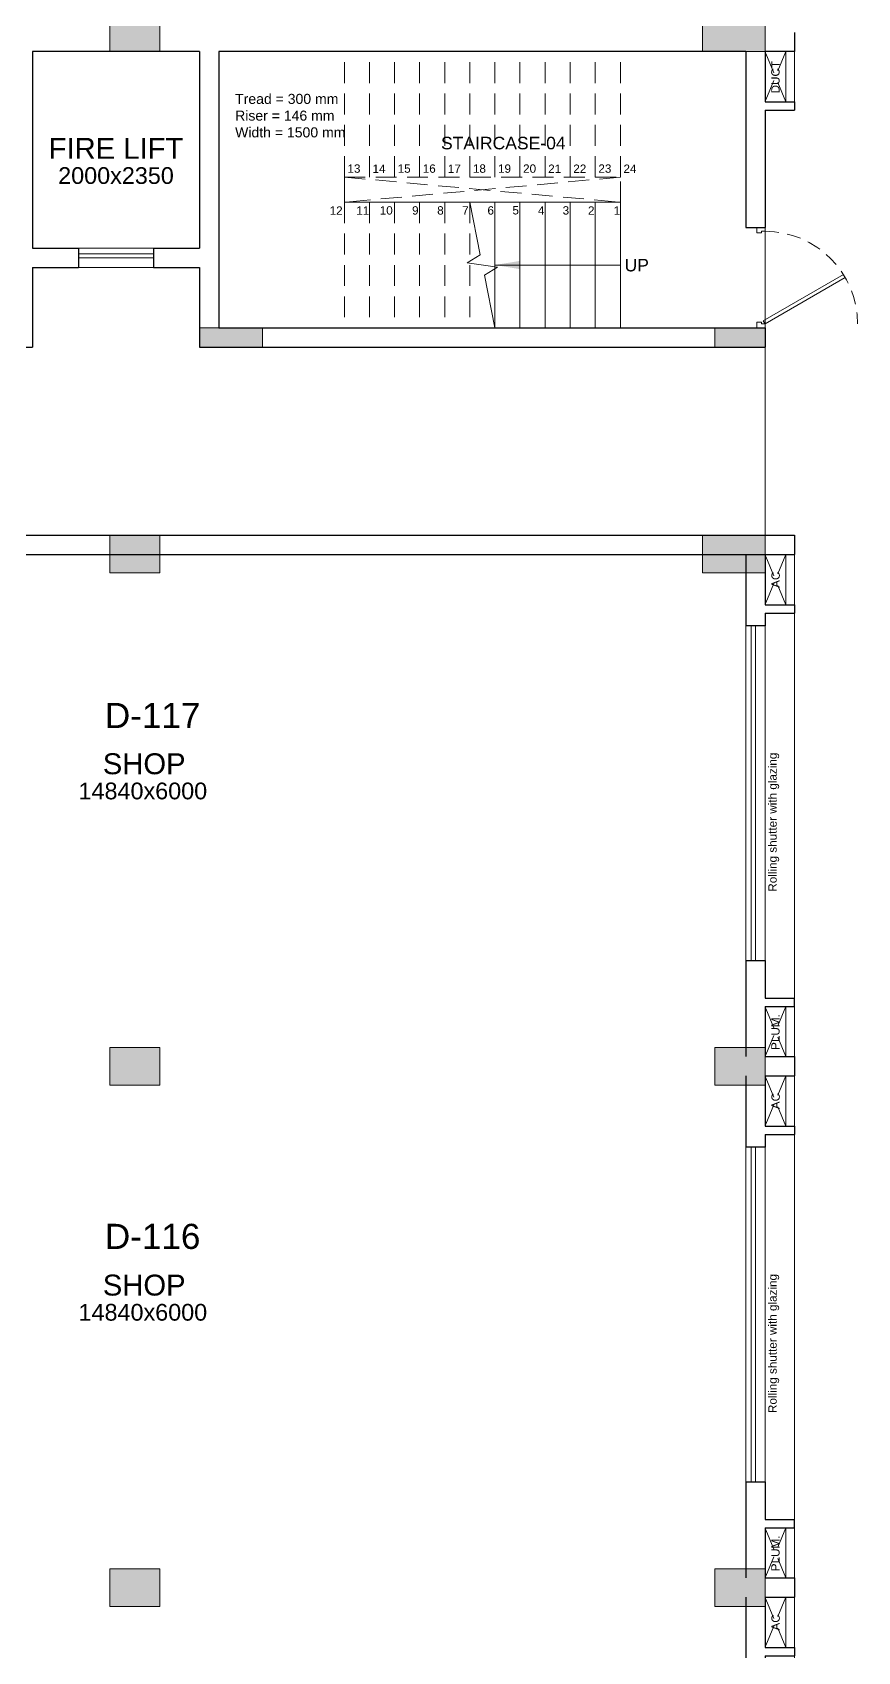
# Model space of a CAD drawing. Header units: metres. Extents: x 9819 to 10514, y 4405 to 4599.
# Drawn here: x 9940.54 to 9950.41, y 4444.89 to 4464.24 of the extents above; entities that cross this region are included whole.
import ezdxf
from ezdxf.enums import TextEntityAlignment as Align

# ---------------------------------------------------------------- set-up
doc = ezdxf.new("R2010")
doc.units = ezdxf.units.M
doc.header["$MEASUREMENT"] = 0
doc.linetypes.add('DASHED2', pattern=[0.375, 0.25, -0.125])
doc.linetypes.add('HIDDEN', pattern=[0.375, 0.25, -0.125])
doc.layers.add('A_COL. NO', color=4, linetype='Continuous')
for name, color, linetype, lineweight in [('A_DOOR-WIN', 23, 'Continuous', 9), ('A_DOTTED', 8, 'HIDDEN', 0), ('A_EXCAVATION', 15, 'Continuous', 20), ('A_LEDGE', 252, 'Continuous', 15), ('A_SHOP NO.', 113, 'Continuous', 5), ('A_SILL 0.09', 9, 'Continuous', 9), ('A_STAIRS', 21, 'Continuous', 9), ('A_TEXT', 7, 'Continuous', 5), ('A_WALL', 7, 'Continuous', 30), ('COLUMN-FINAL', 210, 'Continuous', 20), ('Doorline', 251, 'DASHED2', 13)]:
    doc.layers.add(name, color=color, linetype=linetype, lineweight=lineweight)
doc.layers.get('A_COL. NO').off()
doc.styles.add('A', font='ARIALN.TTF')
doc.styles.get("Standard").update_dxf_attribs({"font": 'arial.ttf'})
doc.dimstyles.new('DIM IN MM', dxfattribs={"dimtxt": 0.18, "dimasz": 0.075, "dimexe": 0.05, "dimexo": 0.05, "dimgap": 0.05, "dimtad": 0, "dimdec": 0, "dimlfac": 1000, "dimzin": 3, "dimdsep": 46, "dimtxsty": 'A', "dimblk1": 'ARCHTICK', "dimblk2": 'ARCHTICK', "dimsah": 1, "dimcen": 0, "dimclrd": 256, "dimclre": 256, "dimclrt": 256, "dimadec": 0, "dimazin": 0, "dimtfac": 1, "dimtdec": 0, "dimtofl": 0, "dimtmove": 1, "dimatfit": 3, "dimfxl": 1, "dimtolj": 1, "dimtzin": 0, "dimlwd": -1, "dimlwe": -1, "dimarcsym": 0})

# ---------------------------------------------------------------- blocks, each defined once
blk = doc.blocks.new('Typical shops Gr.')
at = {"layer": 'A_DOOR-WIN'}
for p, q in [((30.095, -1.08), (30.095, -5.08)), ((30.145, -1.08), (30.145, -5.08))]:
    blk.add_line(p, q, dxfattribs=at)
at = {"layer": 'A_DOTTED'}
for p, q in [((30.51, -0.23), (30.26, -0.83)), ((30.51, -0.83), (30.26, -0.23)), ((30.51, -5.63), (30.26, -6.23)), ((30.51, -6.23), (30.26, -5.63))]:
    blk.add_line(p, q, dxfattribs=at)
at = {"layer": 'A_LEDGE'}
for p, q in [((30.51, -0.83), (30.51, -0.23)), ((30.61, -0.83), (30.61, -0.23)), ((30.51, -5.63), (30.51, -6.23)), ((30.61, -5.63), (30.61, -6.23))]:
    blk.add_line(p, q, dxfattribs=at)
at = {"layer": 'A_SILL 0.09'}
for p, q in [((30.03, -5.08), (30.03, -1.08)), ((30.26, -1.08), (30.26, -5.08))]:
    blk.add_line(p, q, dxfattribs=at)
at = {"layer": 'A_STAIRS'}
blk.add_line((30.61, -5.53), (30.61, -0.93), dxfattribs=at)
at = {"layer": 'A_WALL'}
for p, q in [((30.61, 0), (30.61, -0.23)), ((30.03, -0.23), (30.03, -1.08)), ((30.26, -0.23), (30.61, -0.23)), ((30.26, -0.23), (30.26, -0.83)), ((30.26, -0.83), (30.61, -0.83)), ((30.26, -0.93), (30.61, -0.93)), ((30.26, -0.93), (30.26, -1.08)), ((30.61, -0.83), (30.61, -0.93)), ((30.26, -1.08), (30.03, -1.08)), ((30.03, -5.08), (30.03, -6.23)), ((30.03, -5.08), (30.26, -5.08)), ((30.26, -5.08), (30.26, -5.53)), ((30.26, -5.53), (30.61, -5.53)), ((30.61, -5.63), (30.61, -5.53)), ((30.26, -5.63), (30.26, -6.23)), ((30.26, -5.63), (30.61, -5.63)), ((30.26, -6.23), (30.61, -6.23))]:
    blk.add_line(p, q, dxfattribs=at)
at = {"layer": 'A_TEXT'}
for s, p in [('AC', (30.436, -0.531)), ('Rolling shutter with glazing', (30.399, -3.428)), ('PLUM.', (30.434, -5.936))]:
    blk.add_text(s, height=0.1, rotation=90, dxfattribs=at).set_placement(p, align=Align.CENTER)
for s, height, p in [('SHOP', 0.25, (22.837, -2.855)), ('14840x6000', 0.2, (22.821, -3.155))]:
    blk.add_text(s, height=height, dxfattribs=at).set_placement(p, align=Align.CENTER)
blk = doc.blocks.new('_ARCHTICK')
at = {"color": 0, "linetype": 'ByBlock', "const_width": 0.15}
blk.add_lwpolyline([(-0.5, -0.5), (0.5, 0.5)], dxfattribs=at)
blk = doc.blocks.new('D-900')
at = {"layer": 'A_DOOR-WIN'}
for points in [[(0.45, 0.794), (0.035, 0.075), (0.063, 0.059), (0.478, 0.778)], [(0, 0.075), (0, 0), (0.05, 0), (0.05, 0.043), (0.035, 0.043), (0.035, 0.075)], [(0.9, 0.075), (0.9, 0), (0.85, 0), (0.85, 0.043), (0.865, 0.043), (0.865, 0.075)]]:
    blk.add_lwpolyline(points, close=True, dxfattribs=at)
at = {"layer": 'Doorline', "ltscale": 0.5}
blk.add_arc((0.035, 0.075), 0.83, 0, 90, dxfattribs=at)
blk = doc.blocks.new('Wing D Columns')
at = {"layer": 'COLUMN-FINAL'}
for color, points in [(1, [(22.075, -30.47), (22.075, -30.92), (22.675, -30.92), (22.675, -30.47)]), (4, [(29.16, -30.47), (29.16, -30.92), (29.91, -30.92), (29.91, -30.47)]), (1, [(22.075, -36.7), (22.075, -37.15), (22.675, -37.15), (22.675, -36.7)]), (4, [(29.16, -36.7), (29.16, -37.15), (29.91, -37.15), (29.91, -36.7)]), (3, [(22.075, -42.82), (22.075, -43.27), (22.675, -43.27), (22.675, -42.82)]), (1, [(29.31, -42.82), (29.31, -43.27), (29.91, -43.27), (29.91, -42.82)]), (3, [(22.075, -49.05), (22.075, -49.5), (22.675, -49.5), (22.675, -49.05)]), (1, [(29.31, -49.05), (29.31, -49.5), (29.91, -49.5), (29.91, -49.05)])]:
    blk.add_hatch(color=color, dxfattribs=at).paths.add_polyline_path(points)
h = blk.add_hatch(color=231, dxfattribs=at)
h.dxf.hatch_style = 1
h.paths.add_polyline_path([(23.15, -34.22), (23.15, -34.45), (23.9, -34.45), (23.9, -34.22)])
h = blk.add_hatch(color=30, dxfattribs=at)
h.dxf.hatch_style = 1
h.paths.add_polyline_path([(29.31, -34.22), (29.31, -34.45), (29.91, -34.45), (29.91, -34.22)])
at = {"layer": 'COLUMN-FINAL', "color": 1}
for points in [[(22.075, -30.47), (22.075, -30.92), (22.675, -30.92), (22.675, -30.47)], [(22.075, -36.7), (22.075, -37.15), (22.675, -37.15), (22.675, -36.7)], [(29.31, -42.82), (29.31, -43.27), (29.91, -43.27), (29.91, -42.82)], [(29.31, -49.05), (29.31, -49.5), (29.91, -49.5), (29.91, -49.05)]]:
    blk.add_lwpolyline(points, close=True, dxfattribs=at)
at = {"layer": 'COLUMN-FINAL', "color": 4}
for points in [[(29.16, -30.47), (29.16, -30.92), (29.91, -30.92), (29.91, -30.47)], [(29.16, -36.7), (29.16, -37.15), (29.91, -37.15), (29.91, -36.7)]]:
    blk.add_lwpolyline(points, close=True, dxfattribs=at)
at = {"layer": 'COLUMN-FINAL', "color": 231}
blk.add_lwpolyline([(23.15, -34.22), (23.15, -34.45), (23.9, -34.45), (23.9, -34.22)], close=True, dxfattribs=at)
at = {"layer": 'COLUMN-FINAL', "color": 30}
blk.add_lwpolyline([(29.31, -34.22), (29.31, -34.45), (29.91, -34.45), (29.91, -34.22)], close=True, dxfattribs=at)
at = {"layer": 'COLUMN-FINAL', "color": 3}
for points in [[(22.075, -42.82), (22.075, -43.27), (22.675, -43.27), (22.675, -42.82)], [(22.075, -49.05), (22.075, -49.5), (22.675, -49.5), (22.675, -49.05)]]:
    blk.add_lwpolyline(points, close=True, dxfattribs=at)
blk = doc.blocks.new('WING-D REVISED COLU.')
at = {"layer": 'A_EXCAVATION'}
blk.add_blockref('Wing D Columns', (5532.543, -8729.918), dxfattribs=at)

msp = doc.modelspace()

# ---------------------------------------------------------------- linework, layer by layer
at = {"layer": 'A_DOOR-WIN'}
for p, q in [((9941.9945, 4461.5978), (9941.0945, 4461.5978)), ((9941.9945, 4461.5478), (9941.0945, 4461.5478))]:
    msp.add_line(p, q, dxfattribs=at)
at = {"layer": 'A_DOTTED'}
for p, q in [((9949.5545, 4464.0128), (9949.3045, 4463.4128)), ((9949.5545, 4463.4128), (9949.3045, 4464.0128)), ((9947.5745, 4462.5128), (9944.2745, 4462.2128)), ((9944.2745, 4462.5128), (9947.5745, 4462.2128)), ((9947.5745, 4462.2128), (9947.5745, 4462.5128))]:
    msp.add_line(p, q, dxfattribs=at)
at = {"layer": 'A_LEDGE'}
for p, q in [((9949.5545, 4463.4128), (9949.5545, 4464.0128)), ((9949.6545, 4463.4128), (9949.6545, 4464.0128))]:
    msp.add_line(p, q, dxfattribs=at)
at = {"layer": 'A_SILL 0.09'}
for p, q in [((9949.3045, 4460.7128), (9949.3045, 4461.9128)), ((9941.0945, 4461.6628), (9941.9945, 4461.6628)), ((9941.9945, 4461.4328), (9941.0945, 4461.4328)), ((9949.3045, 4460.4828), (9949.3045, 4458.2328))]:
    msp.add_line(p, q, dxfattribs=at)
at = {"layer": 'A_STAIRS', "linetype": 'HIDDEN'}
for p, q in [((9944.2745, 4462.5128), (9944.2745, 4464.0128)), ((9944.5745, 4462.5128), (9944.5745, 4464.0128)), ((9944.8745, 4462.5128), (9944.8745, 4464.0128)), ((9945.1745, 4462.5128), (9945.1745, 4464.0128)), ((9945.4745, 4462.5128), (9945.4745, 4464.0128)), ((9945.7745, 4462.5128), (9945.7745, 4464.0128)), ((9946.0745, 4462.5128), (9946.0745, 4464.0128)), ((9946.3745, 4462.5128), (9946.3745, 4464.0128)), ((9946.6745, 4462.5128), (9946.6745, 4464.0128)), ((9946.9745, 4462.5128), (9946.9745, 4464.0128)), ((9947.2745, 4462.5128), (9947.2745, 4464.0128)), ((9947.5745, 4462.5128), (9947.5745, 4464.0128)), ((9944.2745, 4462.5128), (9947.5745, 4462.5128)), ((9944.2745, 4462.2128), (9944.2745, 4460.7128)), ((9944.5745, 4462.2128), (9944.5745, 4460.7128)), ((9944.8745, 4462.2128), (9944.8745, 4460.7128)), ((9945.1745, 4462.2128), (9945.1745, 4460.7128)), ((9945.4745, 4462.2128), (9945.4745, 4460.7128)), ((9945.7745, 4462.2128), (9945.7745, 4460.7128))]:
    msp.add_line(p, q, dxfattribs=at)
at = {"layer": 'A_STAIRS'}
for p, q in [((9944.2745, 4462.5128), (9944.2745, 4462.2128)), ((9944.2745, 4462.2128), (9947.5745, 4462.2128)), ((9946.0745, 4462.2128), (9946.0745, 4460.7128)), ((9946.3745, 4462.2128), (9946.3745, 4460.7128)), ((9946.6745, 4462.2128), (9946.6745, 4460.7128)), ((9946.9745, 4462.2128), (9946.9745, 4460.7128)), ((9947.2745, 4462.2128), (9947.2745, 4460.7128)), ((9947.5745, 4462.2128), (9947.5745, 4460.7128))]:
    msp.add_line(p, q, dxfattribs=at)
at = {"layer": 'A_STAIRS', "linetype": 'Continuous'}
msp.add_lwpolyline([(9945.7745, 4462.2128), (9945.9, 4461.5854), (9945.7439, 4461.4904), (9946.1052, 4461.4352), (9945.9491, 4461.3402), (9946.0745, 4460.7128)], dxfattribs=at)
at = {"layer": 'A_WALL'}
for p, q in [((9949.6545, 4464.2428), (9949.6545, 4464.0128)), ((9942.5445, 4464.0128), (9940.5445, 4464.0128)), ((9940.5445, 4464.0128), (9940.5445, 4461.6628)), ((9942.5445, 4464.0128), (9942.5445, 4461.6628)), ((9949.0745, 4464.0128), (9942.7745, 4464.0128)), ((9942.7745, 4464.0128), (9942.7745, 4460.7128)), ((9949.0745, 4464.0128), (9949.0745, 4461.9128)), ((9949.6545, 4464.0128), (9949.3045, 4464.0128)), ((9949.3045, 4464.0128), (9949.3045, 4463.4128)), ((9949.3045, 4463.4128), (9949.6545, 4463.4128)), ((9949.3045, 4463.3128), (9949.3045, 4461.9128)), ((9949.3045, 4463.3128), (9949.6545, 4463.3128)), ((9949.6545, 4463.4128), (9949.6545, 4463.3128)), ((9949.0745, 4461.9128), (9949.3045, 4461.9128)), ((9940.5445, 4461.6628), (9941.0945, 4461.6628)), ((9941.0945, 4461.6628), (9941.0945, 4461.4328)), ((9941.9945, 4461.6628), (9942.5445, 4461.6628)), ((9941.9945, 4461.6628), (9941.9945, 4461.4328)), ((9940.5445, 4461.4328), (9941.0945, 4461.4328)), ((9940.5445, 4461.4328), (9940.5445, 4460.4828)), ((9941.9945, 4461.4328), (9942.5445, 4461.4328)), ((9942.5445, 4461.4328), (9942.5445, 4460.4828)), ((9942.7745, 4460.7128), (9949.3045, 4460.7128)), ((9949.3045, 4460.7128), (9949.3045, 4460.4828)), ((9940.3145, 4460.4828), (9940.5445, 4460.4828)), ((9942.5445, 4460.4828), (9949.3045, 4460.4828)), ((9919.0445, 4458.2328), (9949.6545, 4458.2328)), ((9919.0445, 4458.0028), (9949.6545, 4458.0028))]:
    msp.add_line(p, q, dxfattribs=at)

# ---------------------------------------------------------------- block references
at = {"layer": 'A_COL. NO'}
msp.add_blockref('WING-D REVISED COLU.', (4386.8518, 13224.8507), dxfattribs=at)
at = {"layer": 'A_DOOR-WIN', "xscale": -1.333333333270275, "yscale": 1.333333333270275, "zscale": 1.333333333270275, "rotation": 270}
msp.add_blockref('D-900', (9949.2045, 4460.7128), dxfattribs=at)
at = {"layer": 'A_WALL'}
for p in [(9919.0445, 4458.2328), (9919.0445, 4452.0028), (9919.0445, 4445.7728)]:
    msp.add_blockref('Typical shops Gr.', p, dxfattribs=at)

# ---------------------------------------------------------------- texts
at = {"layer": 'A_SHOP NO.'}
for s, p in [('D-117', (9941.9829, 4455.9297)), ('D-116', (9941.9829, 4449.7049))]:
    msp.add_text(s, height=0.3, dxfattribs=at).set_placement(p, align=Align.CENTER)
at = {"layer": 'A_STAIRS'}
for s, p in [('13', (9944.467, 4462.5653)), ('14', (9944.767, 4462.5635)), ('15', (9945.067, 4462.5652)), ('16', (9945.367, 4462.5652)), ('17', (9945.667, 4462.5635)), ('18', (9945.967, 4462.5652)), ('19', (9946.267, 4462.5652)), ('20', (9946.567, 4462.5652)), ('21', (9946.867, 4462.5635)), ('22', (9947.167, 4462.5635)), ('23', (9947.467, 4462.5653)), ('24', (9947.767, 4462.5635))]:
    msp.add_text(s, height=0.1, dxfattribs=at).set_placement(p, align=Align.RIGHT)
for s, p in [('12', (9944.0985, 4462.0636)), ('11', (9944.4167, 4462.0636)), ('10', (9944.6978, 4462.0653)), ('9', (9945.0843, 4462.0653)), ('8', (9945.3845, 4462.0653)), ('7', (9945.6837, 4462.0653)), ('6', (9945.9852, 4462.0653)), ('5', (9946.2838, 4462.0671)), ('4', (9946.589, 4462.064)), ('3', (9946.8845, 4462.0654)), ('2', (9947.1873, 4462.0636)), ('1', (9947.4944, 4462.0636))]:
    msp.add_text(s, height=0.1, dxfattribs=at).set_placement(p)
at = {"layer": 'A_TEXT'}
msp.add_text('DUCT', height=0.1, rotation=90, dxfattribs=at).set_placement((9949.4784, 4463.7072), align=Align.CENTER)
for s, height, p in [('FIRE LIFT', 0.25, (9941.5445, 4462.7319)), ('STAIRCASE-04', 0.15, (9946.175, 4462.8452)), ('2000x2350', 0.2, (9941.5445, 4462.4319)), ('UP', 0.15, (9947.7701, 4461.3864))]:
    msp.add_text(s, height=height, dxfattribs=at).set_placement(p, align=Align.CENTER)
at = {"layer": 'A_TEXT', "insert": (9943.7996, 4463.5081), "char_height": 0.12, "width": 1.661733, "attachment_point": 2}
msp.add_mtext('\\pxql;Tread = 300 mm\\PRiser = 146 mm\\PWidth = 1500 mm', dxfattribs=at)

# ---------------------------------------------------------------- leaders
at = {"layer": 'A_STAIRS'}
msp.add_leader([(9946.0745, 4461.4628), (9947.5745, 4461.4628)], dimstyle='DIM IN MM', override={"dimasz": 0.3, "dimgap": 0.05, "dimtad": 0}, dxfattribs=at)

doc.saveas('drawing.dxf')
